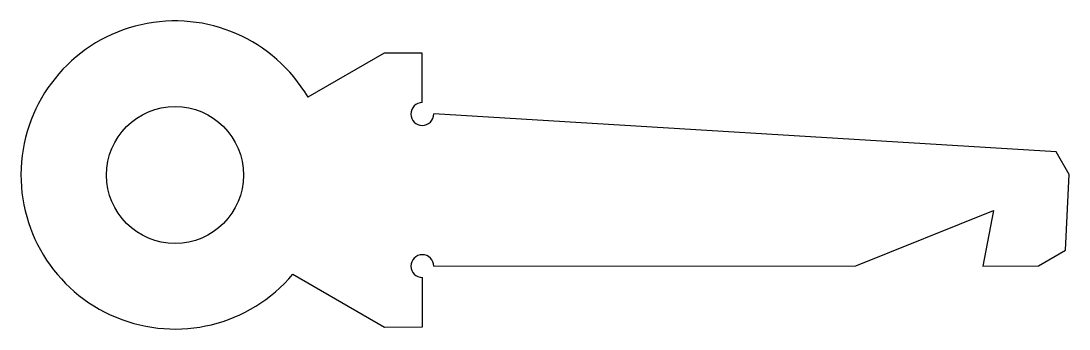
# Model space of a CAD drawing. Extents: x 2710.5 to 2738, y 675.9 to 684.
import ezdxf

# ---------------------------------------------------------------- set-up
doc = ezdxf.new("R2010")
doc.units = 0
doc.layers.get('0').update_dxf_attribs({"linetype": 'CONTINUOUS'})

msp = doc.modelspace()

# ---------------------------------------------------------------- linework, layer by layer
for p, q in [((2713.649, 683.881), (2713.649, 683.881)), ((2720.039, 683.133), (2718.036, 681.975)), ((2721.039, 683.134), (2720.039, 683.133)), ((2721.04, 681.834), (2721.039, 683.134)), ((2718.036, 681.975), (2718.036, 681.975)), ((2720.74, 681.534), (2720.74, 681.534)), ((2737.7, 680.537), (2721.34, 681.534)), ((2721.34, 681.534), (2721.34, 681.534)), ((2721.04, 681.234), (2721.04, 681.234)), ((2738.043, 679.943), (2737.7, 680.537)), ((2710.505, 680.276), (2710.505, 680.276)), ((2737.951, 677.953), (2738.043, 679.943)), ((2732.434, 677.54), (2736.06, 678.993)), ((2736.06, 678.993), (2735.778, 677.534)), ((2721.042, 677.834), (2721.042, 677.834)), ((2721.042, 677.834), (2721.042, 677.834)), ((2737.241, 677.543), (2737.951, 677.953)), ((2720.742, 677.534), (2720.742, 677.534)), ((2721.342, 677.534), (2732.434, 677.54)), ((2735.778, 677.534), (2737.241, 677.543)), ((2717.638, 677.32), (2720.043, 675.933)), ((2721.043, 675.934), (2721.042, 677.234)), ((2721.042, 677.234), (2721.042, 677.234)), ((2712.99, 676.189), (2712.99, 676.189)), ((2720.043, 675.933), (2721.043, 675.934))]:
    msp.add_line(p, q)
msp.add_circle((2714.541, 679.93), 1.8)
for centre, radius, start, end in [((2714.541, 679.93), 4.05, 102.7197, 175.1055), ((2714.541, 679.93), 4.05, 30.3333, 102.7202), ((2721.04, 681.534), 0.3, 90.0325, 180.0343), ((2721.04, 681.534), 0.3, 180.0324, 270.0306), ((2721.04, 681.534), 0.3, 270.0306, 0.0324), ((2714.541, 679.93), 4.05, 175.1057, 247.4914), ((2721.042, 677.534), 0.3, 90.0344, 180.0325), ((2721.042, 677.534), 0.3, 0.0325, 90.0343), ((2721.042, 677.534), 0.3, 180.0344, 270.0286), ((2714.541, 679.93), 4.05, 247.4916, 319.8771)]:
    msp.add_arc(centre, radius, start, end)

doc.saveas('drawing.dxf')
